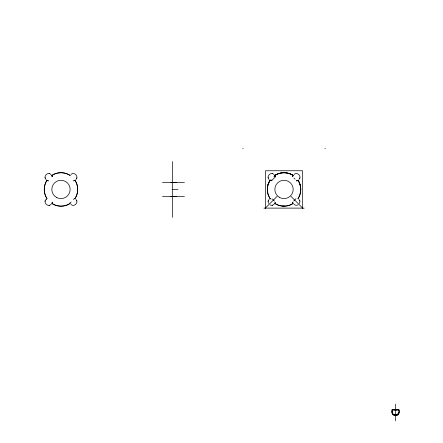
<?xml version="1.0" encoding="UTF-8"?>
<svg xmlns="http://www.w3.org/2000/svg" width="443" height="443" viewBox="0 0 443 443"><rect width="100%" height="100%" fill="white"/><g stroke="black" fill="none" stroke-linecap="round" stroke-linejoin="round"><path stroke-width="0.66" d="M284.029 206.599L284.029 205.785M267.301 189.438L268.021 184.581L270.119 180.14A16.734 16.734 0 0 0 267.301 189.438L268.021 194.289L270.119 198.73A16.729 16.729 0 0 1 269.953 180.39M300.775 189.438A16.734 16.734 0 0 0 297.951 180.146C301.655 185.623 301.672 193.264 297.94 198.73A16.729 16.729 0 0 0 298.106 180.39M46.122 199.311C42.606 202.296 48.121 207.811 51.106 204.295M269.172 199.311L268.104 201.283L268.48 203.415M292.945 176.148L292.696 176.48M75.914 179.487C79.253 176.508 73.909 171.164 70.93 174.509M298.959 179.487C302.287 176.524 296.976 171.136 293.98 174.509M45.186 200.801L45.059 201.283M268.236 200.801L268.104 201.283M76.661 178.368L76.833 177.881M299.706 178.368L299.883 177.881M52.152 202.617L52.285 202.462M46.482 199.649L46.681 199.289M275.236 202.645L275.12 202.816M47.074 180.14C43.342 185.611 43.342 193.264 47.074 198.73M74.889 198.73C78.616 193.264 78.616 185.611 74.889 180.14M275.147 202.772L275.369 202.407M299.462 203.581L299.983 201.438L298.959 199.389M52.241 202.567L52.551 202.135L51.981 202.9M292.812 176.242L292.502 176.674L292.773 176.336M73.56 199.649L74.546 198.303M270.463 180.567L271.122 179.67M277.102 196.365L265.141 208.321M274.156 204.295L272.179 205.364L270.053 204.987M69.85 202.999L71.196 202.019M273.813 176.857L275.164 175.871M73.737 180.949L74.169 180.639M296.782 180.949L297.242 180.572M297.347 180.561L296.566 180.894M297.22 180.639L296.871 180.855L297.53 180.434M74.031 180.722L74.308 180.55L73.743 180.833M298.172 204.871L296.029 205.391L293.98 204.367M51.687 175.528C57.153 171.801 64.805 171.801 70.276 175.528M70.276 203.343C64.805 207.075 57.153 207.075 51.687 203.343M49.134 205.364L49.622 205.231M272.179 205.364L272.666 205.231M393.079 409.98L398.024 409.98M396.756 414.997L395.904 415.13A6.451 6.451 0 0 1 395.206 415.13L394.353 414.997M396.491 414.919L395.87 415.008A5.521 5.521 0 0 1 395.239 415.008L394.619 414.919M394.303 409.991L395.001 409.952A22.499 22.499 0 0 1 396.286 409.958L396.806 409.991M395.976 414.875L395.832 414.886A4.502 4.502 0 0 1 395.134 414.875M274.732 203.343C280.203 207.075 287.856 207.075 293.321 203.343A16.729 16.729 0 0 1 274.283 203.032M170.871 196.41L176.281 196.399M162.52 182.466L184.399 182.477M172.072 189.438L178.036 189.438M162.52 196.41L184.399 196.399M263.901 208.116L304.153 208.116M394.929 409.697L392.504 409.853A0.676 0.676 0 0 0 392.232 410.096L391.994 410.982A6.241 6.241 0 0 0 391.966 411.713L392.005 412.256A3.837 3.837 0 0 0 392.708 414.039L393.102 414.476A2.702 2.702 0 0 0 394.065 415.058L395.173 415.252A7.42 7.42 0 0 0 395.937 415.246L397.039 415.058A2.702 2.702 0 0 0 398.002 414.476L398.395 414.033A3.837 3.837 0 0 0 399.099 412.256L399.137 411.89A6.13 6.13 0 0 0 399.115 410.982L398.877 410.096A0.676 0.676 0 0 0 398.606 409.853L396.479 409.697M394.436 414.908L396.673 414.908M170.871 182.466L176.281 182.477M282.39 206.084L284.029 206.167M274.156 174.581C271.166 171.059 265.656 176.574 269.172 179.565M51.106 174.581C48.121 171.059 42.606 176.574 46.122 179.565M272.666 173.645L272.179 173.512M49.622 173.645L49.134 173.512M271.337 180.855L270.784 180.6M47.412 180.417L48.287 180.993L47.556 180.484L47.855 180.683M270.706 180.55L271.072 180.772L270.651 180.517M270.961 180.705L270.595 180.478M47.971 180.738L47.545 180.478L47.783 180.633M70.93 204.367C73.909 207.712 79.253 202.368 75.914 199.389M302.918 208.326L290.957 196.365M270.463 198.303L271.122 199.2M398.467 410.279L398.772 410.954M292.502 202.202L292.696 202.39M52.069 176.054L52.551 176.74L52.102 176.104M275.081 175.998L275.286 176.425L275.014 175.854M275.208 176.187L274.97 175.827M52.158 176.187L52.08 176.093M292.956 202.839L292.59 202.274L292.806 202.54M51.92 175.827L52.285 176.414L51.964 175.854M275.12 176.054L275.369 176.469M299.706 200.507L299.883 200.989M76.661 200.507L76.833 200.989M268.104 177.588L268.236 178.069M45.059 177.588L45.186 178.069M395.555 404.121L395.555 420.85M302.591 208.116L302.591 170.754L265.468 170.754L265.468 208.116M172.504 161.557L172.504 217.319M274.981 175.362A16.729 16.729 0 0 1 293.072 175.362M295.974 198.602A15.056 15.056 0 0 1 293.582 201.078M274.477 201.078A15.056 15.056 0 0 1 272.39 198.99M271.792 180.666A15.056 15.056 0 0 1 275.258 177.2M293.958 178.119A15.056 15.056 0 0 1 295.016 179.144M324.946 148.66A122.035 0.282 -45.4 0 1 325.323 148.278M242.747 148.267A122.035 0.299 45.4 0 1 243.124 148.654M397.797 413.928A2.708 2.708 0 0 1 397.581 414.155M398.772 412.682A3.079 3.079 0 0 1 396.773 415.047M394.336 415.047A3.079 3.079 0 0 1 392.288 412.167M392.227 412.167A4.231 4.231 0 0 1 392.271 411.292M398.595 412.594A2.868 2.868 0 0 1 396.507 414.975M394.602 414.975A2.868 2.868 0 0 1 392.515 412.594M75.055 180.395A16.729 16.729 0 0 1 75.055 198.481M70.027 203.509A16.729 16.729 0 0 1 51.936 203.509M46.908 198.481A16.729 16.729 0 0 1 46.908 180.395M51.936 175.362A16.729 16.729 0 0 1 70.027 175.362M392.044 409.697L391.928 412.732L392.697 414.366L394.004 415.274L397.1 415.274L398.407 414.366L399.176 412.732L399.065 409.697L392.044 409.697M276.144 174.68L274.732 175.528A16.734 16.734 0 0 1 293.338 175.528C288.315 172.139 281.471 171.79 276.144 174.68M56.399 197.373A9.165 9.165 0 0 0 70.149 189.438A9.165 9.165 0 0 0 56.399 181.497A9.165 9.165 0 0 0 56.399 197.373M279.444 197.373A9.165 9.165 0 0 0 293.194 189.438A9.165 9.165 0 0 0 279.444 181.497A9.165 9.165 0 0 0 279.444 197.373"/></g></svg>
